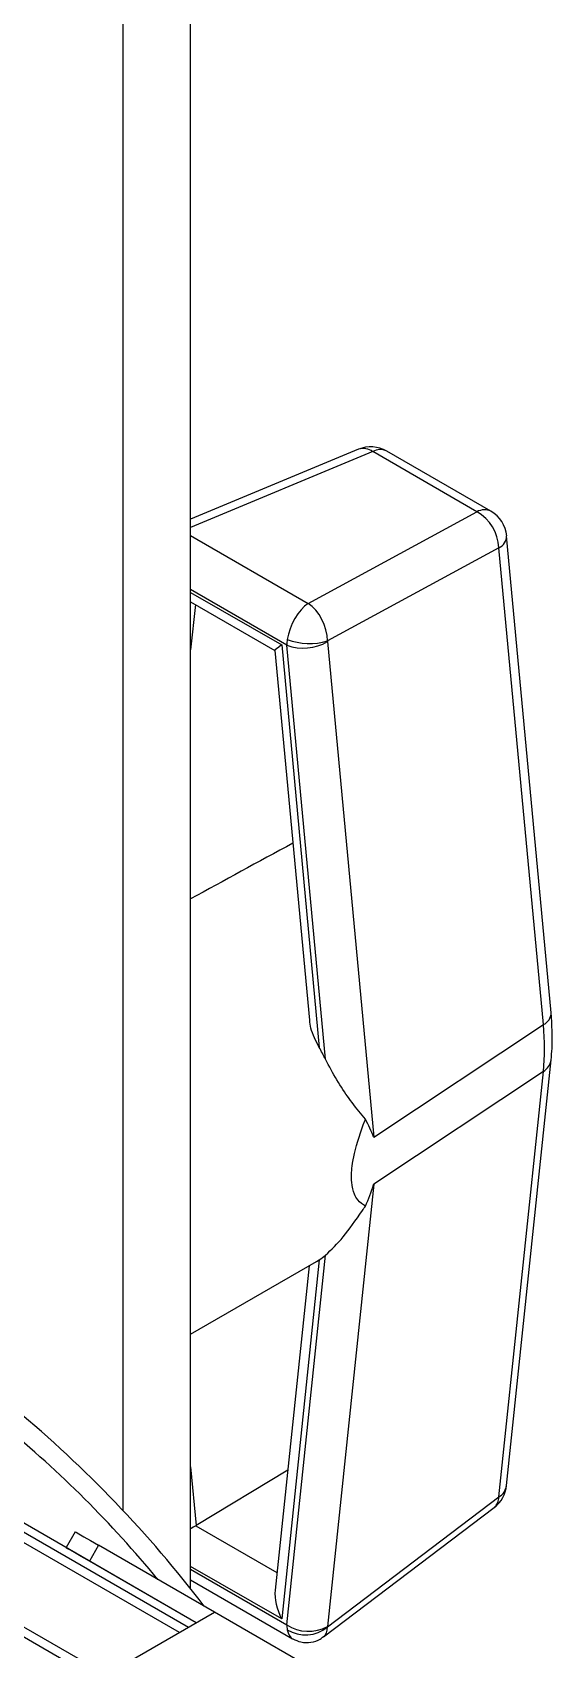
# Model space of a CAD drawing. Extents: x 8 to 113, y 1 to 87.
# Drawn here: x 21.241 to 22.266, y 70.794 to 73.981 of the extents above; entities that cross this region are included whole.
import ezdxf

# ---------------------------------------------------------------- set-up
doc = ezdxf.new("R2010")
doc.units = 0
doc.header["$MEASUREMENT"] = 0
doc.layers.add('OBJECT', color=7, linetype='CONTINUOUS')

msp = doc.modelspace()

# ---------------------------------------------------------------- linework, layer by layer
at = {"layer": 'OBJECT'}
for p, q in [((21.5531, 70.9145), (21.5531, 76.6545)), ((21.4202, 71.0683), (21.4202, 76.5778)), ((21.8838, 73.1593), (21.5531, 73.0217)), ((21.9117, 73.1547), (21.5531, 73.0054)), ((22.1169, 73.0362), (21.9117, 73.1547)), ((22.1443, 73.0373), (21.9391, 73.1557)), ((21.7847, 72.8555), (22.1169, 73.0362)), ((21.5531, 72.9892), (21.7847, 72.8555)), ((22.263, 72.0494), (22.1753, 72.9889)), ((22.16, 72.9654), (21.8225, 72.7818)), ((22.2477, 72.0258), (22.16, 72.9654)), ((21.7424, 72.7736), (21.5531, 72.8829)), ((21.5531, 72.8772), (21.7323, 72.7738)), ((21.5531, 72.8586), (21.719, 72.7629)), ((21.5624, 72.8533), (21.5531, 72.7644)), ((21.8225, 72.7804), (21.9137, 71.8039)), ((21.719, 72.763), (21.787, 72.0345)), ((21.7323, 72.7738), (21.8063, 71.981)), ((21.8186, 71.9576), (21.7424, 72.7736)), ((21.9137, 71.8039), (22.2477, 72.0258)), ((22.1752, 71.1181), (22.2629, 71.9564)), ((22.2477, 71.9336), (21.9137, 71.7116)), ((22.16, 71.0953), (22.2477, 71.9336)), ((21.9137, 71.7116), (21.8225, 70.8403)), ((21.7424, 70.8436), (21.8186, 71.5716)), ((21.5531, 71.4161), (21.8009, 71.5591)), ((21.7863, 71.5507), (21.7194, 70.9115)), ((21.8063, 71.5625), (21.7323, 70.8551)), ((21.8008, 71.5593), (21.8063, 71.5625)), ((21.5531, 71.1549), (21.564, 71.0388)), ((21.5308, 70.8283), (21.0144, 71.1264)), ((21.0424, 71.1309), (21.5487, 70.8386)), ((21.7442, 71.1482), (21.564, 71.0388)), ((21.8225, 70.8392), (22.16, 71.0953)), ((21.8147, 70.8197), (22.1509, 71.0748)), ((21.5642, 70.8475), (21.2147, 71.0493)), ((21.326, 71.0266), (21.308, 70.9954)), ((21.5632, 71.0384), (21.723, 70.9462)), ((21.3639, 70.7386), (20.9202, 70.9948)), ((20.9457, 71), (21.387, 70.7453)), ((21.3718, 71.0002), (21.3538, 70.969)), ((21.6002, 70.8683), (21.3718, 71.0002)), ((21.5642, 70.8476), (21.3538, 70.969)), ((21.7323, 70.8551), (21.5531, 70.9585)), ((21.5531, 70.9529), (21.7424, 70.8436)), ((21.5531, 70.9318), (21.7539, 70.8158)), ((21.3716, 70.7364), (21.6002, 70.8683)), ((22.0103, 70.6316), (21.6002, 70.8683))]:
    msp.add_line(p, q, dxfattribs=at)
at = {"layer": 'OBJECT', "flags": 128}
for points in [[(21.326, 71.0266), (21.3276, 71.0257), (21.3332, 71.0225), (21.3427, 71.017), (21.3557, 71.0095), (21.3718, 71.0002)], [(21.3538, 70.969), (21.3377, 70.9783), (21.3247, 70.9858), (21.3152, 70.9913), (21.3096, 70.9945), (21.308, 70.9954), (21.3107, 70.9939), (21.317, 70.9902)]]:
    msp.add_lwpolyline(points, dxfattribs=at)
at = {"layer": 'OBJECT'}
for centre, radius, start, end in [((21.9078, 73.1016), 0.0625, 60.0027, 112.599), ((21.8934, 73.1307), 0.0301, 52.6115, 108.492), ((21.9264, 73.1296), 0.0291, 64.1049, 120.3465), ((22.1316, 73.0111), 0.0291, 64.1049, 120.3465), ((22.0734, 72.9612), 0.0867, 2.7369, 59.8423), ((22.1131, 72.9831), 0.0625, 5.333, 60.0027), ((22.1493, 72.9891), 0.026, 294.2221, 359.6148), ((21.7753, 72.861), 0.0934, 249.3751, 300.3753), ((21.7871, 72.9011), 0.1245, 249.3607, 286.5521), ((22.237, 72.0496), 0.026, 294.2226, 359.614), ((21.2404, 71.6685), 0.6464, 26.5711, 28.915), ((22.2316, 71.9609), 0.0317, 300.4889, 351.8292), ((21.7367, 71.6685), 0.1268, 303.2754, 310.2183), ((19.6743, 69.4253), 2.3974, 37.3544, 50.2283), ((19.8255, 69.5692), 2.1505, 39.3495, 50.7911), ((22.1131, 71.1246), 0.0625, 307.2002, 354.0272), ((22.1439, 71.1226), 0.0317, 300.4904, 351.793), ((22.1346, 71.0943), 0.0254, 309.8639, 2.2971), ((21.7851, 70.9067), 0.0762, 235.86, 299.4151), ((21.7791, 70.8911), 0.0677, 237.9145, 309.8875)]:
    msp.add_arc(centre, radius, start, end, dxfattribs=at)
for centre, major_axis, ratio, start_param, end_param in [((21.7809, 72.8024), (0.0264, 0.0568), 0.494733, 0.654186, 2.106125), ((21.7809, 72.8024), (-0.0242, 0.0579), 0.586383, 4.118914, 5.570853), ((21.7862, 72.7993), (0.0302, 0.0547), 0.580255, 2.138818, 2.344941), ((21.8275, 72.7837), (0.00266, 0.00708), 0.592096, 2.05235, 2.258474), ((21.7711, 72.7963), (0.0521, 0.0334), 0.049063, 2.381469, 3.116237), ((24.1376, 73.3411), (4.0542, 2.011), 0.053878, 2.172204, 2.235026), ((21.8926, 72.1811), (-0.2542, 0.4311), 0.582405, 3.807567, 4.033905), ((21.532, 71.0156), (0.0521, 0.0334), 0.049063, 0.897939, 1.12299), ((21.5276, 71.0632), (0.0548, 0.0042), 0.631769, 5.369896, 5.387349), ((21.7711, 70.8776), (-0.0335, 0.0656), 0.609076, 0.753595, 1.602518), ((21.7862, 70.8694), (0.0315, 0.054), 0.564605, 2.358615, 2.564739), ((21.7809, 70.8724), (0.0254, 0.0574), 0.506157, 2.507893, 3.086563), ((21.7809, 70.8724), (-0.0325, 0.0537), 0.485137, 3.193113, 3.790017), ((21.8275, 70.8436), (0.00396, 0.00637), 0.47059, 2.371321, 2.577444)]:
    msp.add_ellipse(centre, major_axis=major_axis, ratio=ratio, start_param=start_param, end_param=end_param, dxfattribs=at)
for points, knots in [([(22.2629, 71.9564), (22.2636, 71.9639), (22.2663, 71.9937), (22.2644, 72.0256), (22.263, 72.0494)], [0, 0, 0, 0, 0.251372, 1, 1, 1, 1]), ([(21.8063, 71.981), (21.7997, 71.9936), (21.7904, 72.0113), (21.7881, 72.0293), (21.7875, 72.0346)], [0, 0, 0, 0, 0.711482, 1, 1, 1, 1]), ([(21.8975, 71.8394), (21.8887, 71.8499), (21.8637, 71.8797), (21.8365, 71.9229), (21.8204, 71.9541), (21.8186, 71.9576)], [0, 0, 0, 0, 0.324577, 0.922742, 1, 1, 1, 1]), ([(21.8975, 71.6684), (21.892, 71.6717), (21.8835, 71.6769), (21.8742, 71.6929), (21.8691, 71.714), (21.8701, 71.7432), (21.8776, 71.7847), (21.8882, 71.8166), (21.897, 71.8384), (21.8975, 71.8394)], [0, 0, 0, 0, 0.190457, 0.293194, 0.446602, 0.600717, 0.707922, 0.98553, 1, 1, 1, 1]), ([(21.9137, 71.8039), (21.9136, 71.8041), (21.9088, 71.8157), (21.9031, 71.8277), (21.8975, 71.8394)], [0, 0, 0, 0, 0.017275, 1, 1, 1, 1]), ([(21.8975, 71.6684), (21.9031, 71.6824), (21.9088, 71.6966), (21.9136, 71.7114), (21.9137, 71.7116)], [0, 0, 0, 0, 0.98272, 1, 1, 1, 1]), ([(21.8186, 71.5716), (21.8302, 71.5827), (21.854, 71.6052), (21.8797, 71.6432), (21.8954, 71.6655), (21.8975, 71.6684)], [0, 0, 0, 0, 0.454626, 0.927986, 1, 1, 1, 1]), ([(21.7541, 70.816), (21.7593, 70.8135), (21.7706, 70.8081), (21.79, 70.8082), (21.8055, 70.8127), (21.8125, 70.8185), (21.8145, 70.8202)], [0, 0, 0, 0, 0.268973, 0.577957, 0.878572, 1, 1, 1, 1])]:
    msp.add_open_spline(points, degree=3, knots=knots, dxfattribs=at)

doc.saveas('drawing.dxf')
